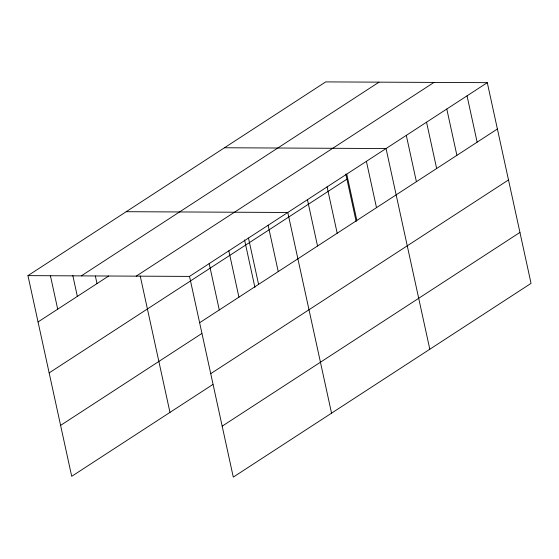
<?xml version="1.0" encoding="UTF-8"?>
<svg xmlns="http://www.w3.org/2000/svg" width="559" height="559" viewBox="0 0 559 559"><rect width="100%" height="100%" fill="white"/><g stroke="black" fill="none" stroke-linecap="round" stroke-linejoin="round"><path stroke-width="0.84" d="M212.916 384.452L71.706 476.331L27.95 275.629L325.715 81.9L487.294 82.669L531.05 283.371L233.285 477.1L189.529 276.405L487.294 82.669M81.272 275.887L379.03 82.152M38.047 321.956L108.656 276.02M136.207 276.146L433.973 82.418M49.157 372.895L346.922 179.166M199.626 322.732L497.391 128.996M60.603 425.385L201.806 333.513M210.736 373.671L508.501 179.942M222.182 426.161L519.94 232.425M224.473 147.765L386.052 148.54L429.808 349.242M126.208 211.7L287.787 212.476L331.55 413.171M27.95 275.629L189.529 276.405M467.044 95.848L477.141 142.168M446.795 109.019L456.899 155.346M426.545 122.19L436.649 168.518M406.302 135.369L416.399 181.689M366.397 161.327L376.5 207.655M346.748 174.115L356.845 220.435M345.811 174.073L356.146 221.49M327.092 186.902L337.196 233.222M307.443 199.689L317.54 246.009M268.138 225.263L278.235 271.583M248.482 238.043L258.586 284.37M244.569 239.937L254.911 287.361M228.834 250.83L238.931 297.157M209.178 263.617L219.282 309.945M140.197 275.853L169.971 412.395M95.351 276.013L97.007 283.595M72.761 275.321L77.352 296.382M50.359 275.475L57.703 309.169"/></g></svg>
